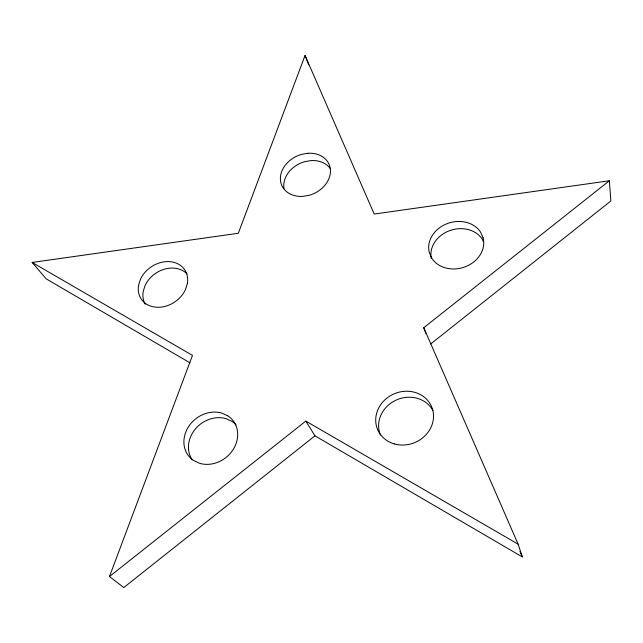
<?xml version="1.0" encoding="UTF-8"?>
<svg xmlns="http://www.w3.org/2000/svg" width="643" height="643" viewBox="0 0 643 643"><rect width="100%" height="100%" fill="white"/><g stroke="black" fill="none" stroke-linecap="round" stroke-linejoin="round"><path stroke-width="0.96" d="M609.355 180.771L423.761 327.713L518.137 544.179L522.325 556.934L314.957 435.825L123.786 587.557L109.471 576.53L192.474 355.386L32.15 262.44L238.304 233.272L305.055 55.443L374.202 214.047L609.355 180.771L610.85 200.978L430.673 343.981M109.471 576.53L305.811 421.093L518.137 544.179M189.99 362.837L46.192 278.853L32.15 262.44M305.811 421.093L314.957 435.825M483.311 241.463L482.306 239.236A27.649 23.212 -16.6 0 0 449.393 230.733A27.649 23.212 -16.6 0 0 431.252 258.39M519.93 551.421L522.325 556.934M305.055 55.443L308.624 64.75M423.761 327.713L425.803 333.339M380.383 434.99A29.031 26.275 -22.6 0 1 395.903 400.195A29.031 26.275 -22.6 0 1 432.94 410.515M192.177 459.785A28.107 24.394 -39.4 0 1 195.207 429.186A28.107 24.394 -39.4 0 1 225.966 418.657L231.874 421.342A28.107 24.394 -39.4 0 1 236.061 424.862M145.246 304.3A25.977 21.034 -34.2 0 1 143.212 291.44L145.061 285.58A25.977 21.034 -34.2 0 1 187.081 273.942M284.021 188.793A25.656 20.496 -24.7 0 1 304.541 161.723L310.955 160.597A25.656 20.496 -24.7 0 1 330.124 168.353M187.41 283.298L185.61 289.286A26.202 21.139 -34.1 0 1 155.887 307.185A26.202 21.139 -34.1 0 1 138.583 285.146L140.463 279.247A26.202 21.139 -34.1 0 1 169.985 261.669A26.202 21.139 -34.1 0 1 187.41 283.298M307.852 153.275L301.382 154.416A25.881 20.592 -24.8 0 0 280.396 179.124A25.881 20.592 -24.8 0 0 302.7 196.396L309.299 195.279A25.881 20.592 -24.8 0 0 330.438 170.475A25.881 20.592 -24.8 0 0 307.852 153.275M227.71 415.772L221.763 413.079A28.38 24.555 -39.3 0 0 187.997 427.587A28.38 24.555 -39.3 0 0 193.439 460.396L199.394 463.241A28.38 24.555 -39.3 0 0 233.602 448.822A28.38 24.555 -39.3 0 0 227.71 415.772M483.07 237.653L480.554 232.067A27.906 23.349 -16.7 0 0 446.877 223.748A27.906 23.349 -16.7 0 0 429.219 252.265L431.574 257.891A27.906 23.349 -16.7 0 0 465.524 266.668A27.906 23.349 -16.7 0 0 483.07 237.653M394.191 443.879A29.313 26.459 -22.7 0 0 433.181 412.075A29.313 26.459 -22.7 0 0 386.475 398.475A29.313 26.459 -22.7 0 0 394.191 443.879"/></g></svg>
